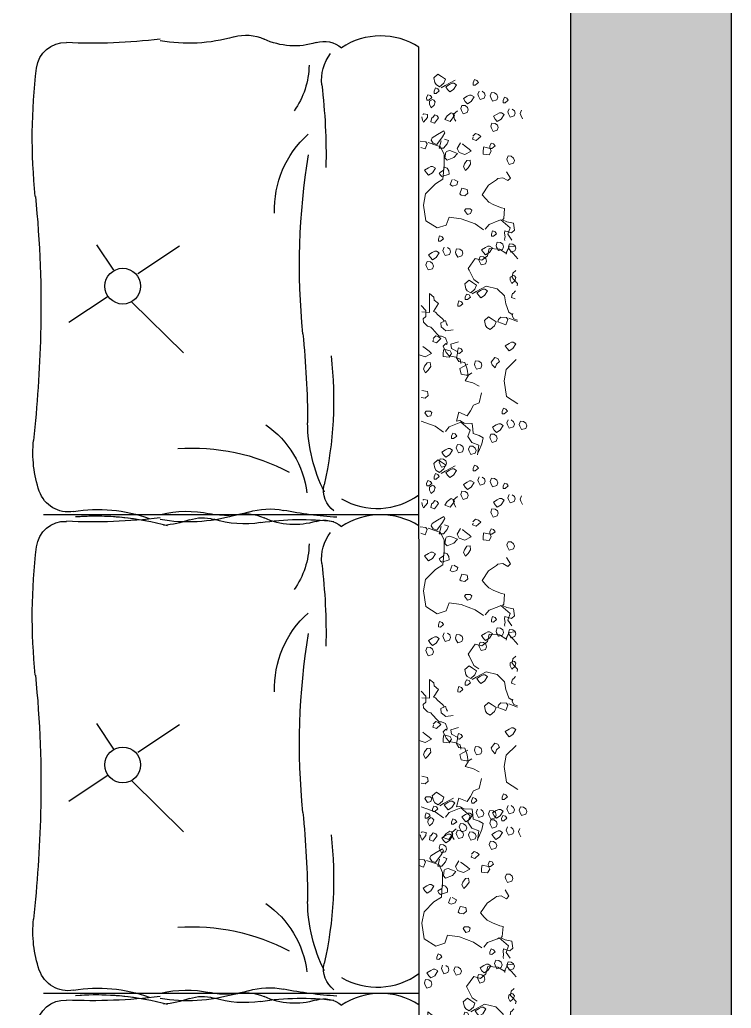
# Model space of a CAD drawing. Header units: millimetres. Extents: x 10088 to 21623, y -4423 to -852.
# Drawn here: x 12290 to 12400.7, y -3531.6 to -3377.9 of the extents above; entities that cross this region are included whole.
import ezdxf

# ---------------------------------------------------------------- set-up
doc = ezdxf.new("R2010")
doc.units = ezdxf.units.MM
doc.layers.add('bitki', color=85, linetype='Continuous', lineweight=5)
doc.layers.add('TEFRIS', color=11, linetype='Continuous')

# ---------------------------------------------------------------- blocks, each defined once
blk = doc.blocks.new('qwerty')
at = {"layer": 'TEFRIS'}
for p, q in [((12361.67, -3968.18), (12361.49, -3382.14)), ((12314.02, -3416.84), (12311.34, -3412.89)), ((12317.72, -3417.34), (12324.22, -3413.02)), ((12313.13, -3420.91), (12307.01, -3424.98)), ((12316.83, -3421.8), (12324.85, -3429.69)), ((12361.49, -3454.86), (12303.07, -3454.86)), ((12314.02, -3491.31), (12311.34, -3487.36)), ((12317.72, -3491.82), (12324.22, -3487.49)), ((12313.13, -3495.38), (12307.01, -3499.46)), ((12316.83, -3496.27), (12324.85, -3504.17)), ((12361.49, -3529.33), (12303.07, -3529.33))]:
    blk.add_line(p, q, dxfattribs=at)
for centre in [(12315.39, -3419.31), (12315.39, -3493.78)]:
    blk.add_circle(centre, 2.78, dxfattribs=at)
for centre, start, end in [((12355.53, -3391.37), 57.2053, 123.6969), ((12354.99, -3442.9), 239.7434, 306.235), ((12355.53, -3465.85), 57.2053, 123.6969), ((12354.99, -3517.37), 239.7434, 306.235), ((12355.53, -3540.32), 57.2053, 123.6969)]:
    blk.add_arc(centre, 10.99, start, end, dxfattribs=at)
at = {"layer": 'TEFRIS', "extrusion": (0, 0, -1)}
for centre, major_axis, start_param, end_param in [((12310.68, -3293.38), (62.32, -62.32), 0.665575, 0.831163), ((12310.68, -3293.38), (62.32, -62.32), 0.665575, 0.831163), ((12325.58, -3355.63), (-18.31, -18.31), -1.064515, -0.615573), ((12325.58, -3355.63), (-18.31, -18.31), -1.064515, -0.615573), ((12334.56, -3386.99), (4.76, -4.76), 3.647874, 4.359688), ((12342.14, -3370.6), (-8.01, -8.01), -1.084927, -0.352701), ((12346.72, -3385.43), (-2.97, -2.97), 2.056666, 3.059343), ((12346.72, -3385.43), (-2.97, -2.97), 2.056666, 3.059343), ((12306.44, -3385.92), (-3.18, -3.18), 0.905677, 2.401959), ((12306.44, -3385.92), (-3.18, -3.18), 0.905677, 2.401959), ((12353, -3387.21), (-4.71, -4.71), 0.668584, 1.443981), ((12353, -3387.21), (-4.71, -4.71), 0.668584, 1.443981), ((12391.23, -3396.17), (-63.58, -63.58), 0.683132, 0.905677), ((12391.23, -3396.17), (-63.58, -63.58), 0.683132, 0.905677), ((12331.7, -3384.69), (-8.98, -8.98), 3.946004, 4.543731), ((12331.7, -3384.69), (-8.98, -8.98), 3.946004, 4.543731), ((12252.15, -3399.04), (-67.09, -67.09), 3.810177, 3.946004), ((12252.15, -3399.04), (-67.09, -67.09), 3.810177, 3.946004), ((12354.67, -3407.37), (-11.07, -11.07), 0.748432, 1.62766), ((12354.67, -3407.37), (-11.07, -11.07), 0.748432, 1.62766), ((12449.78, -3416.16), (-75.57, -75.57), 0.686581, 0.947828), ((12449.78, -3416.16), (-75.57, -75.57), 0.686581, 0.947828), ((12136.14, -3422.34), (-117.75, -117.75), 3.824725, 3.953997), ((12136.14, -3422.34), (-117.75, -117.75), 3.824725, 3.953997), ((12088.17, -3421.05), (-151.68, -151.68), 3.953997, 4.030913), ((12088.17, -3421.05), (-151.68, -151.68), 3.953997, 4.030913), ((12192.19, -3441.7), (107.47, -107.47), 5.39897, 5.490234), ((12192.19, -3441.7), (107.47, -107.47), 5.39897, 5.490234), ((12288.99, -3437.06), (41.88, -41.88), 5.381164, 5.721904), ((12288.99, -3437.06), (41.88, -41.88), 5.381164, 5.721904), ((12329.12, -3453.23), (-10.62, -10.62), 2.960497, 3.810368), ((12329.12, -3453.23), (-10.62, -10.62), 2.960497, 3.810368), ((12368.45, -3440.37), (-17.17, -17.17), 0.317053, 0.777845), ((12368.45, -3440.37), (-17.17, -17.17), 0.317053, 0.777845), ((12319.91, -3445.22), (-13.08, -13.08), 0.455228, 0.889321), ((12326.25, -3476.44), (22.59, -22.59), 3.854976, 4.416834), ((12326.25, -3476.44), (22.59, -22.59), 3.854976, 4.416834), ((12350.56, -3451.1), (2.77, -2.77), 1.40983, 2.580311), ((12350.56, -3451.1), (2.77, -2.77), 1.40983, 2.580311), ((12306.92, -3449.67), (3.37, -3.37), 0.615821, 2.026025), ((12311.59, -3476.95), (-16.2, -16.2), 2.186617, 2.709174), ((12311.59, -3476.95), (-16.2, -16.2), 2.186617, 2.709174), ((12311.22, -3497.12), (29.75, -29.75), 3.851843, 4.195455), ((12311.22, -3497.12), (29.75, -29.75), 3.851843, 4.111431), ((12325.58, -3430.1), (-18.31, -18.31), -1.064515, -0.615573), ((12325.58, -3430.1), (-18.31, -18.31), -1.064515, -0.615573), ((12325.31, -3471.7), (-12.28, -12.28), 2.122496, 2.56636), ((12325.31, -3471.7), (-12.28, -12.28), 2.122496, 2.56636), ((12331.43, -3443.03), (-8.46, -8.46), -1.085078, -0.575233), ((12331.43, -3443.03), (-8.46, -8.46), -1.085078, -0.575233), ((12334.56, -3461.46), (4.76, -4.76), 3.647874, 4.359688), ((12338.23, -3465.04), (7.83, -7.83), 3.627311, 4.128365), ((12338.23, -3465.04), (7.83, -7.83), 3.627311, 4.128365), ((12352.1, -3397.08), (-41.21, -41.21), -0.727305, -0.584024), ((12352.1, -3397.08), (-41.21, -41.21), -0.727305, -0.584024), ((12306.44, -3460.39), (-3.18, -3.18), 0.905677, 2.401959), ((12306.44, -3460.39), (-3.18, -3.18), 0.905677, 2.401959), ((12310.68, -3367.85), (62.32, -62.32), 0.665575, 0.831163), ((12310.68, -3367.85), (62.32, -62.32), 0.665575, 0.831163), ((12320.6, -3440.9), (11.07, -11.07), 0.446542, 0.713367), ((12320.6, -3440.9), (11.07, -11.07), 0.446542, 0.713367), ((12327.8, -3461.34), (-4.25, -4.25), 2.017338, 2.649595), ((12327.8, -3461.34), (-4.25, -4.25), 2.017338, 2.649595), ((12334.32, -3439.78), (11.67, -11.67), 0.63134, 1.078798), ((12334.32, -3439.78), (11.67, -11.67), 0.63134, 1.078798), ((12343.15, -3496.66), (-29.03, -29.03), 2.202136, 2.480397), ((12343.15, -3496.66), (-29.03, -29.03), 2.202136, 2.480397), ((12342.14, -3445.07), (-8.01, -8.01), -1.084927, -0.352701), ((12346.72, -3459.91), (-2.97, -2.97), 2.056666, 3.059343), ((12346.72, -3459.91), (-2.97, -2.97), 2.056666, 3.059343), ((12353, -3461.68), (-4.71, -4.71), 0.668584, 1.443981), ((12353, -3461.68), (-4.71, -4.71), 0.668584, 1.443981), ((12331.7, -3459.16), (-8.98, -8.98), 3.946004, 4.543731), ((12331.7, -3459.16), (-8.98, -8.98), 3.946004, 4.543731), ((12391.23, -3470.64), (-63.58, -63.58), 0.683132, 0.905677), ((12391.23, -3470.64), (-63.58, -63.58), 0.683132, 0.905677), ((12252.15, -3473.52), (-67.09, -67.09), 3.810177, 3.946004), ((12252.15, -3473.52), (-67.09, -67.09), 3.810177, 3.946004), ((12354.67, -3481.84), (-11.07, -11.07), 0.748432, 1.62766), ((12354.67, -3481.84), (-11.07, -11.07), 0.748432, 1.62766), ((12449.78, -3490.64), (-75.57, -75.57), 0.686581, 0.947828), ((12449.78, -3490.64), (-75.57, -75.57), 0.686581, 0.947828), ((12136.14, -3496.82), (-117.75, -117.75), 3.824725, 3.953997), ((12136.14, -3496.82), (-117.75, -117.75), 3.824725, 3.953997), ((12192.19, -3516.17), (107.47, -107.47), 5.39897, 5.490234), ((12192.19, -3516.17), (107.47, -107.47), 5.39897, 5.490234), ((12088.17, -3495.52), (-151.68, -151.68), 3.953997, 4.030913), ((12088.17, -3495.52), (-151.68, -151.68), 3.953997, 4.030913), ((12288.99, -3511.53), (41.88, -41.88), 5.381164, 5.721904), ((12288.99, -3511.53), (41.88, -41.88), 5.381164, 5.721904), ((12368.45, -3514.84), (-17.17, -17.17), 0.317053, 0.777845), ((12368.45, -3514.84), (-17.17, -17.17), 0.317053, 0.777845), ((12329.12, -3527.71), (-10.62, -10.62), 2.960497, 3.810368), ((12329.12, -3527.71), (-10.62, -10.62), 2.960497, 3.810368), ((12319.91, -3519.69), (-13.08, -13.08), 0.455228, 0.889321), ((12326.25, -3550.91), (22.59, -22.59), 3.854976, 4.416834), ((12326.25, -3550.91), (22.59, -22.59), 3.854976, 4.416834), ((12306.92, -3524.15), (3.37, -3.37), 0.615821, 2.026025), ((12350.56, -3525.57), (2.77, -2.77), 1.40983, 2.580311), ((12350.56, -3525.57), (2.77, -2.77), 1.40983, 2.580311), ((12311.59, -3551.42), (-16.2, -16.2), 2.186617, 2.709174), ((12311.59, -3551.42), (-16.2, -16.2), 2.186617, 2.709174), ((12325.31, -3546.18), (-12.28, -12.28), 2.122496, 2.56636), ((12325.31, -3546.18), (-12.28, -12.28), 2.122496, 2.56636), ((12338.23, -3539.51), (7.83, -7.83), 3.627311, 4.128365), ((12338.23, -3539.51), (7.83, -7.83), 3.627311, 4.128365), ((12352.1, -3471.56), (-41.21, -41.21), -0.727305, -0.584024), ((12352.1, -3471.56), (-41.21, -41.21), -0.727305, -0.584024), ((12306.44, -3534.86), (-3.18, -3.18), 0.905677, 2.401959), ((12306.44, -3534.86), (-3.18, -3.18), 0.905677, 2.401959), ((12310.68, -3442.33), (62.32, -62.32), 0.665575, 0.831163), ((12310.68, -3442.33), (62.32, -62.32), 0.665575, 0.831163), ((12311.22, -3571.59), (29.75, -29.75), 3.851843, 4.195455), ((12311.22, -3571.59), (29.75, -29.75), 3.851843, 4.111431), ((12325.58, -3504.58), (-18.31, -18.31), -1.064515, -0.615573), ((12325.58, -3504.58), (-18.31, -18.31), -1.064515, -0.615573), ((12320.6, -3515.37), (11.07, -11.07), 0.446542, 0.713367), ((12320.6, -3515.37), (11.07, -11.07), 0.446542, 0.713367), ((12327.8, -3535.81), (-4.25, -4.25), 2.017338, 2.649595), ((12327.8, -3535.81), (-4.25, -4.25), 2.017338, 2.649595), ((12331.43, -3517.5), (-8.46, -8.46), -1.085078, -0.575233), ((12331.43, -3517.5), (-8.46, -8.46), -1.085078, -0.575233), ((12334.32, -3514.26), (11.67, -11.67), 0.63134, 1.078798), ((12334.32, -3514.26), (11.67, -11.67), 0.63134, 1.078798), ((12334.56, -3535.94), (4.76, -4.76), 3.647874, 4.359688), ((12343.15, -3571.13), (-29.03, -29.03), 2.202136, 2.480397), ((12343.15, -3571.13), (-29.03, -29.03), 2.202136, 2.480397), ((12342.14, -3519.54), (-8.01, -8.01), -1.084927, -0.352701), ((12346.72, -3534.38), (-2.97, -2.97), 2.056666, 3.059343), ((12346.72, -3534.38), (-2.97, -2.97), 2.056666, 3.059343)]:
    blk.add_ellipse(centre, major_axis=major_axis, ratio=1, start_param=start_param, end_param=end_param, dxfattribs=at)
blk = doc.blocks.new('khkjfd')
at = {"layer": 'bitki', "ltscale": 2}
for p, q in [((10064.36, -3806.21), (10061.28, -3807.87)), ((10063.43, -3807.18), (10062.64, -3807.57)), ((10063.95, -3807.18), (10063.43, -3807.18)), ((10064.8, -3807.69), (10063.95, -3807.18)), ((10070.38, -3806.07), (10070.01, -3807.08)), ((10070.01, -3807.08), (10070.03, -3807.76)), ((10071.19, -3806.36), (10070.38, -3806.07)), ((10070.66, -3807.8), (10071.61, -3807)), ((10071.61, -3807), (10071.19, -3806.36)), ((10058.24, -3808.67), (10057.87, -3809.68)), ((10057.87, -3809.68), (10057.88, -3810.36)), ((10059.04, -3808.96), (10058.24, -3808.67)), ((10058.51, -3810.4), (10059.46, -3809.59)), ((10059.46, -3809.59), (10059.04, -3808.96)), ((10061.28, -3807.87), (10060.06, -3808.62)), ((10062.64, -3807.57), (10061.46, -3808.29)), ((10061.46, -3808.29), (10062.05, -3809.17)), ((10062.05, -3809.17), (10062.7, -3809.89)), ((10062.7, -3809.89), (10063.87, -3809.17)), ((10063.87, -3809.17), (10064.8, -3807.69)), ((10070.03, -3807.76), (10070.66, -3807.8)), ((10071.82, -3809.63), (10071.45, -3810.65)), ((10073.54, -3810.26), (10072.83, -3809.72)), ((10073.78, -3811.02), (10073.54, -3810.26)), ((10075.67, -3810.11), (10075.3, -3811.13)), ((10076.68, -3810.19), (10075.67, -3810.11)), ((10075.67, -3810.11), (10075.67, -3810.11)), ((10077.39, -3810.74), (10076.68, -3810.19)), ((10055.89, -3810.77), (10055.52, -3811.78)), ((10055.52, -3811.78), (10055.53, -3812.46)), ((10055.53, -3812.46), (10056.17, -3812.5)), ((10056.69, -3811.06), (10055.89, -3810.77)), ((10056.17, -3812.5), (10057.11, -3811.69)), ((10057.11, -3811.69), (10056.69, -3811.06)), ((10057.88, -3810.36), (10058.51, -3810.4)), ((10068.12, -3811.27), (10066.95, -3812)), ((10066.95, -3812), (10067.54, -3812.88)), ((10067.54, -3812.88), (10068.19, -3813.6)), ((10068.91, -3810.89), (10068.12, -3811.27)), ((10068.19, -3813.6), (10069.36, -3812.88)), ((10069.43, -3810.89), (10068.91, -3810.89)), ((10069.36, -3812.88), (10070.29, -3811.4)), ((10070.29, -3811.4), (10069.43, -3810.89)), ((10071.45, -3810.65), (10071.64, -3811.2)), ((10071.64, -3811.2), (10072.16, -3812.25)), ((10072.16, -3812.25), (10073.47, -3811.87)), ((10073.47, -3811.87), (10073.78, -3811.02)), ((10075.3, -3811.13), (10075.49, -3811.68)), ((10075.49, -3811.68), (10076.01, -3812.73)), ((10076.01, -3812.73), (10077.32, -3812.35)), ((10077.32, -3812.35), (10077.63, -3811.5)), ((10077.63, -3811.5), (10077.39, -3810.74)), ((10079.72, -3811.58), (10079.35, -3812.59)), ((10079.35, -3812.59), (10079.36, -3813.27)), ((10079.36, -3813.27), (10080, -3813.31)), ((10080.52, -3811.87), (10079.72, -3811.58)), ((10080, -3813.31), (10080.94, -3812.5)), ((10080.94, -3812.5), (10080.52, -3811.87)), ((10063.2, -3816.45), (10061.96, -3817.34)), ((10063.77, -3816.66), (10063.2, -3816.45)), ((10065.15, -3815.8), (10063.82, -3816.94)), ((10066.5, -3814.09), (10066.13, -3815.11)), ((10066.13, -3815.11), (10066.32, -3815.66)), ((10066.32, -3815.66), (10066.84, -3816.71)), ((10067.51, -3814.18), (10066.5, -3814.09)), ((10066.5, -3814.09), (10066.5, -3814.09)), ((10066.84, -3816.71), (10068.15, -3816.33)), ((10068.22, -3814.72), (10067.51, -3814.18)), ((10068.15, -3816.33), (10068.46, -3815.48)), ((10068.46, -3815.48), (10068.22, -3814.72)), ((10078.25, -3816.4), (10077.46, -3816.78)), ((10078.77, -3816.4), (10078.25, -3816.4)), ((10079.63, -3816.9), (10078.77, -3816.4)), ((10081.16, -3815.14), (10080.79, -3816.15)), ((10080.79, -3816.15), (10080.98, -3816.7)), ((10082.88, -3815.77), (10082.17, -3815.22)), ((10083.12, -3816.53), (10082.88, -3815.77)), ((10085.01, -3815.62), (10084.64, -3816.63)), ((10085.01, -3815.62), (10085.01, -3815.62)), ((10054.02, -3817.64), (10054.28, -3818.69)), ((10054.28, -3818.69), (10054.59, -3819.28)), ((10054.62, -3816.71), (10054.3, -3816.88)), ((10054.59, -3819.28), (10055.75, -3817.89)), ((10055.83, -3816.96), (10054.62, -3816.71)), ((10055.75, -3817.89), (10055.83, -3816.96)), ((10057.09, -3817.86), (10056.86, -3819.21)), ((10056.86, -3819.21), (10058, -3819.63)), ((10058.04, -3817.05), (10057.32, -3817.94)), ((10058, -3819.63), (10059.26, -3817.98)), ((10058.84, -3817.35), (10058.04, -3817.05)), ((10059.26, -3817.98), (10058.84, -3817.35)), ((10061.96, -3817.34), (10061.16, -3818.48)), ((10061.16, -3818.48), (10062.3, -3818.9)), ((10062.3, -3818.9), (10062.88, -3819.11)), ((10062.88, -3819.11), (10064.19, -3817.29)), ((10064.19, -3817.29), (10063.77, -3816.66)), ((10063.82, -3816.94), (10064.19, -3818.42)), ((10064.19, -3818.42), (10064.61, -3819.05)), ((10077.46, -3816.78), (10076.29, -3817.5)), ((10076.29, -3817.5), (10076.87, -3818.39)), ((10076.87, -3818.39), (10077.52, -3819.1)), ((10077.52, -3819.1), (10078.7, -3818.38)), ((10078.7, -3818.38), (10079.63, -3816.9)), ((10080.98, -3816.7), (10081.5, -3817.76)), ((10081.5, -3817.76), (10082.81, -3817.37)), ((10082.81, -3817.37), (10083.12, -3816.53)), ((10084.64, -3816.63), (10084.83, -3817.18)), ((10084.83, -3817.18), (10085.35, -3818.24)), ((10060.9, -3822.03), (10058.94, -3823.13)), ((10061.2, -3822.62), (10060.9, -3822.03)), ((10075.84, -3819.6), (10075.47, -3820.61)), ((10075.47, -3820.61), (10075.66, -3821.16)), ((10075.66, -3821.16), (10076.18, -3822.22)), ((10076.85, -3819.68), (10075.84, -3819.6)), ((10075.84, -3819.6), (10075.84, -3819.6)), ((10076.18, -3822.22), (10077.49, -3821.83)), ((10077.56, -3820.23), (10076.85, -3819.68)), ((10077.49, -3821.83), (10077.8, -3820.99)), ((10077.8, -3820.99), (10077.56, -3820.23)), ((10055.24, -3825.42), (10053.47, -3825.26)), ((10055.66, -3826.06), (10055.24, -3825.42)), ((10058.71, -3826.6), (10055.96, -3825.59)), ((10057.26, -3824.15), (10056.98, -3824.91)), ((10056.98, -3824.91), (10057.57, -3825.8)), ((10058.94, -3823.13), (10057.26, -3824.15)), ((10058.72, -3826.22), (10060.48, -3823.89)), ((10060.02, -3825.16), (10059.44, -3827.44)), ((10060.48, -3823.89), (10061.2, -3822.62)), ((10062.28, -3825.03), (10061.13, -3824.61)), ((10061.91, -3826.04), (10062.28, -3825.03)), ((10070.05, -3824.03), (10069.84, -3824.63)), ((10069.84, -3824.63), (10070.98, -3825.05)), ((10070.75, -3822.85), (10069.92, -3823.7)), ((10071.66, -3823.18), (10070.75, -3822.85)), ((10070.98, -3825.05), (10072.38, -3823.73)), ((10072.38, -3823.73), (10071.66, -3823.18)), ((10053.69, -3827.16), (10055.07, -3827.66)), ((10055.07, -3827.66), (10055.66, -3826.06)), ((10057.57, -3825.8), (10058.72, -3826.22)), ((10059.86, -3827.02), (10058.71, -3826.6)), ((10059.44, -3827.44), (10060.74, -3827.44)), ((10060.96, -3829.34), (10059.86, -3827.02)), ((10060.74, -3827.44), (10061.91, -3826.04)), ((10061.47, -3828.66), (10061.22, -3830.39)), ((10062.69, -3828.15), (10061.56, -3828.41)), ((10064.07, -3828.65), (10062.69, -3828.15)), ((10065.1, -3829.03), (10064.07, -3828.65)), ((10066.05, -3825.73), (10065.03, -3827.47)), ((10065.03, -3827.47), (10065.6, -3828.73)), ((10065.6, -3828.73), (10067.44, -3829.41)), ((10066.79, -3826.2), (10066.56, -3826.11)), ((10067.5, -3826.74), (10066.79, -3826.2)), ((10067.44, -3829.41), (10069.4, -3828.3)), ((10068.72, -3827.67), (10067.5, -3826.74)), ((10069.4, -3828.3), (10068.72, -3827.67)), ((10073.1, -3828.5), (10073.08, -3829.26)), ((10073.19, -3827.19), (10073.1, -3828.5)), ((10075.3, -3827.48), (10073.25, -3827.03)), ((10074.96, -3829.47), (10075.62, -3828.37)), ((10075.57, -3825.8), (10075.2, -3826.82)), ((10075.2, -3826.82), (10075.21, -3827.49)), ((10075.21, -3827.49), (10075.85, -3827.53)), ((10075.62, -3828.37), (10075.3, -3827.48)), ((10076.38, -3826.09), (10075.57, -3825.8)), ((10075.85, -3827.53), (10076.8, -3826.73)), ((10076.8, -3826.73), (10076.38, -3826.09)), ((10060.94, -3832.59), (10060.96, -3829.34)), ((10061.22, -3830.39), (10061.87, -3831.11)), ((10061.87, -3831.11), (10064.01, -3830.26)), ((10064.01, -3830.26), (10065.1, -3829.03)), ((10068.06, -3831.26), (10067.28, -3832.32)), ((10069.02, -3831.13), (10068.06, -3831.26)), ((10069.22, -3832.36), (10069.02, -3831.13)), ((10073.08, -3829.26), (10074.96, -3829.47)), ((10080.86, -3829.84), (10080.49, -3830.86)), ((10080.49, -3830.86), (10080.68, -3831.41)), ((10080.68, -3831.41), (10081.2, -3832.46)), ((10081.87, -3829.92), (10080.86, -3829.84)), ((10080.86, -3829.84), (10080.86, -3829.84)), ((10082.58, -3830.47), (10081.87, -3829.92)), ((10082.51, -3832.08), (10082.82, -3831.23)), ((10082.82, -3831.23), (10082.58, -3830.47)), ((10056.06, -3833.49), (10054.89, -3834.21)), ((10054.89, -3834.21), (10055.47, -3835.1)), ((10056.85, -3833.11), (10056.06, -3833.49)), ((10057.37, -3833.11), (10056.85, -3833.11)), ((10057.3, -3835.09), (10058.23, -3833.61)), ((10058.23, -3833.61), (10057.37, -3833.11)), ((10060.7, -3834.32), (10059.52, -3835.05)), ((10060.6, -3837.07), (10060.77, -3834.83)), ((10061.07, -3833.31), (10060.7, -3834.32)), ((10060.77, -3834.83), (10060.94, -3832.59)), ((10061.87, -3833.6), (10061.07, -3833.31)), ((10062.46, -3834.49), (10061.87, -3833.6)), ((10062.49, -3835.46), (10062.46, -3834.49)), ((10067.28, -3832.32), (10066.97, -3833.17)), ((10066.97, -3833.17), (10067.58, -3834.35)), ((10067.58, -3834.35), (10068.41, -3833.5)), ((10068.41, -3833.5), (10069.22, -3832.36)), ((10080.4, -3834.75), (10081.63, -3836.77)), ((10081.2, -3832.46), (10082.51, -3832.08)), ((10055.47, -3835.1), (10056.12, -3835.81)), ((10056.12, -3835.81), (10057.3, -3835.09)), ((10058.26, -3838.51), (10060.6, -3837.07)), ((10059.46, -3835.21), (10059.88, -3835.85)), ((10059.88, -3835.85), (10060.28, -3836.18)), ((10060.28, -3836.18), (10062.49, -3835.46)), ((10063.44, -3837.15), (10062.85, -3838.75)), ((10065.27, -3837.82), (10063.96, -3837.15)), ((10064.9, -3838.83), (10065.27, -3837.82)), ((10077.25, -3837.24), (10074.79, -3838.89)), ((10077.7, -3836.83), (10077.25, -3837.24)), ((10079.21, -3836.67), (10077.7, -3836.83)), ((10080.82, -3837.51), (10079.21, -3836.67)), ((10081.63, -3836.77), (10080.82, -3837.51)), ((10055.18, -3841.6), (10058.26, -3838.51)), ((10062.85, -3838.75), (10063.59, -3839.22)), ((10063.59, -3839.22), (10064.9, -3838.83)), ((10066.47, -3839.89), (10065.82, -3841.66)), ((10068.17, -3840.22), (10066.47, -3839.89)), ((10068.37, -3841.44), (10068.17, -3840.22)), ((10074.79, -3838.89), (10072.79, -3841.95)), ((10054.54, -3845.11), (10055.18, -3841.6)), ((10065.82, -3841.66), (10066.22, -3842)), ((10066.22, -3842), (10067.43, -3842.25)), ((10067.43, -3842.25), (10068.37, -3841.44)), ((10072.79, -3841.95), (10073.95, -3843.21)), ((10073.95, -3843.21), (10074.86, -3844.21)), ((10055.24, -3849.97), (10054.54, -3845.11)), ((10067.77, -3846.3), (10067.32, -3846.81)), ((10067.32, -3846.81), (10068.19, -3847.99)), ((10069.07, -3846.3), (10067.77, -3846.3)), ((10069.58, -3846.68), (10069.07, -3846.3)), ((10069.21, -3847.69), (10069.58, -3846.68)), ((10074.86, -3844.21), (10076.47, -3845.06)), ((10076.47, -3845.06), (10078.8, -3845.97)), ((10078.8, -3845.97), (10079.8, -3846.15)), ((10079.8, -3846.15), (10079.55, -3849.31)), ((10058.83, -3852.24), (10055.24, -3849.97)), ((10062.53, -3848.89), (10061.63, -3851.35)), ((10066.25, -3849.39), (10062.53, -3848.89)), ((10070.61, -3850.99), (10066.25, -3849.39)), ((10068.19, -3847.99), (10069.21, -3847.69)), ((10078.01, -3849.95), (10074.97, -3851.14)), ((10078.62, -3849.7), (10078.01, -3849.95)), ((10081.49, -3852.18), (10078.62, -3849.7)), ((10079.55, -3849.31), (10079.1, -3849.73)), ((10079.1, -3849.73), (10080.46, -3850.31)), ((10061.63, -3851.35), (10058.83, -3852.24)), ((10073.2, -3852.8), (10070.61, -3850.99)), ((10074.97, -3851.14), (10073.76, -3852.6)), ((10076.06, -3853.1), (10075.69, -3854.11)), ((10076.86, -3853.39), (10076.06, -3853.1)), ((10079.91, -3853.14), (10079.77, -3853.88)), ((10080.88, -3853.47), (10079.91, -3853.14)), ((10080.46, -3850.31), (10082.52, -3850.74)), ((10080.75, -3854.21), (10081.49, -3852.18)), ((10082.84, -3852.9), (10081.94, -3853.72)), ((10082.52, -3850.74), (10082.84, -3852.9)), ((10059.55, -3854.65), (10059.18, -3855.67)), ((10059.18, -3855.67), (10059.19, -3856.34)), ((10059.19, -3856.34), (10059.82, -3856.39)), ((10060.35, -3854.95), (10059.55, -3854.65)), ((10059.82, -3856.39), (10060.77, -3855.58)), ((10060.77, -3855.58), (10060.35, -3854.95)), ((10075.69, -3854.11), (10075.7, -3854.79)), ((10075.7, -3854.79), (10076.34, -3854.83)), ((10076.34, -3854.83), (10077.28, -3854.02)), ((10077.28, -3854.02), (10076.86, -3853.39)), ((10079.77, -3853.88), (10079.93, -3854.96)), ((10079.93, -3854.96), (10079.78, -3855.71)), ((10079.78, -3855.71), (10079.9, -3856.09)), ((10082.03, -3856.03), (10080.75, -3854.21)), ((10081.94, -3853.72), (10080.88, -3853.47)), ((10058.08, -3859.48), (10057.29, -3859.86)), ((10058.6, -3859.47), (10058.08, -3859.48)), ((10059.45, -3859.98), (10058.6, -3859.47)), ((10060.98, -3858.22), (10060.61, -3859.23)), ((10060.61, -3859.23), (10060.8, -3859.78)), ((10062.7, -3858.85), (10061.99, -3858.3)), ((10062.95, -3859.61), (10062.7, -3858.85)), ((10064.83, -3858.7), (10064.46, -3859.71)), ((10065.84, -3858.78), (10064.83, -3858.7)), ((10064.83, -3858.7), (10064.83, -3858.7)), ((10066.56, -3859.32), (10065.84, -3858.78)), ((10066.8, -3860.08), (10066.56, -3859.32)), ((10073.8, -3858.3), (10072.63, -3859.02)), ((10072.63, -3859.02), (10073.21, -3859.91)), ((10074.59, -3857.92), (10073.8, -3858.3)), ((10075.03, -3858.61), (10074.43, -3860.85)), ((10075.11, -3857.92), (10074.59, -3857.92)), ((10078.15, -3858.81), (10075.03, -3858.61)), ((10075.04, -3859.9), (10075.97, -3858.42)), ((10075.97, -3858.42), (10075.11, -3857.92)), ((10077.49, -3856.66), (10077.12, -3857.68)), ((10077.12, -3857.68), (10077.31, -3858.22)), ((10077.31, -3858.22), (10077.84, -3859.28)), ((10078.51, -3856.74), (10077.49, -3856.66)), ((10077.49, -3856.66), (10077.49, -3856.66)), ((10077.84, -3859.28), (10079.15, -3858.9)), ((10078.15, -3858.81), (10080.19, -3860.04)), ((10079.22, -3857.29), (10078.51, -3856.74)), ((10079.15, -3858.9), (10079.46, -3858.05)), ((10079.46, -3858.05), (10079.22, -3857.29)), ((10080.19, -3860.04), (10081.19, -3858.11)), ((10080.45, -3859.69), (10080.96, -3858.61)), ((10080.96, -3858.61), (10082.12, -3859.87)), ((10081.35, -3857.14), (10080.98, -3858.15)), ((10080.98, -3858.15), (10081.17, -3858.7)), ((10081.17, -3858.7), (10081.69, -3859.76)), ((10081.19, -3858.11), (10083.01, -3857.89)), ((10082.36, -3857.22), (10081.35, -3857.14)), ((10081.35, -3857.14), (10081.35, -3857.14)), ((10081.69, -3859.76), (10083, -3859.37)), ((10083.07, -3857.77), (10082.36, -3857.22)), ((10083, -3859.37), (10083.31, -3858.53)), ((10083.31, -3858.53), (10083.07, -3857.77)), ((10057.29, -3859.86), (10056.11, -3860.58)), ((10056.11, -3860.58), (10056.7, -3861.47)), ((10056.7, -3861.47), (10057.35, -3862.18)), ((10057.35, -3862.18), (10058.52, -3861.46)), ((10058.52, -3861.46), (10059.45, -3859.98)), ((10060.8, -3859.78), (10061.33, -3860.84)), ((10061.33, -3860.84), (10062.64, -3860.45)), ((10062.64, -3860.45), (10062.95, -3859.61)), ((10064.46, -3859.71), (10064.65, -3860.26)), ((10064.65, -3860.26), (10065.18, -3861.31)), ((10065.18, -3861.31), (10066.49, -3860.93)), ((10066.49, -3860.93), (10066.8, -3860.08)), ((10070.65, -3861.73), (10068.43, -3864.81)), ((10072.74, -3862.29), (10070.65, -3861.73)), ((10072.18, -3861.12), (10071.8, -3862.13)), ((10071.8, -3862.13), (10071.99, -3862.68)), ((10073.19, -3861.2), (10072.18, -3861.12)), ((10072.18, -3861.12), (10072.18, -3861.12)), ((10074.43, -3860.85), (10072.74, -3862.29)), ((10073.9, -3861.75), (10073.19, -3861.2)), ((10073.21, -3859.91), (10073.86, -3860.62)), ((10073.83, -3863.35), (10074.14, -3862.51)), ((10073.86, -3860.62), (10075.04, -3859.9)), ((10074.14, -3862.51), (10073.9, -3861.75)), ((10080.31, -3860.43), (10080.45, -3859.69)), ((10082.12, -3859.87), (10082.42, -3860.21)), ((10082.42, -3860.21), (10083.88, -3861.8)), ((10055.66, -3862.68), (10055.29, -3863.69)), ((10055.29, -3863.69), (10055.48, -3864.24)), ((10055.48, -3864.24), (10056.01, -3865.3)), ((10056.67, -3862.76), (10055.66, -3862.68)), ((10055.66, -3862.68), (10055.66, -3862.68)), ((10056.01, -3865.3), (10057.32, -3864.91)), ((10057.38, -3863.31), (10056.67, -3862.76)), ((10057.32, -3864.91), (10057.63, -3864.07)), ((10057.63, -3864.07), (10057.38, -3863.31)), ((10068.43, -3864.81), (10068.74, -3865.4)), ((10068.74, -3865.4), (10070.19, -3868.31)), ((10071.99, -3862.68), (10072.52, -3863.74)), ((10072.52, -3863.74), (10073.83, -3863.35)), ((10083.25, -3865.44), (10082.35, -3866.26)), ((10068.72, -3868.5), (10067.39, -3869.64)), ((10069.78, -3869.17), (10068.72, -3868.5)), ((10070.19, -3868.31), (10071.76, -3869.4)), ((10081.56, -3867.52), (10081.48, -3868.45)), ((10081.48, -3868.45), (10082.01, -3869.5)), ((10082.41, -3866.97), (10081.56, -3867.52)), ((10082.01, -3869.5), (10082.95, -3868.7)), ((10082.35, -3866.26), (10082.09, -3867.61)), ((10082.09, -3867.61), (10082.69, -3868.27)), ((10082.87, -3867.13), (10082.41, -3866.97)), ((10082.69, -3868.27), (10082.69, -3868.27)), ((10082.69, -3868.27), (10083.85, -3869.53)), ((10083.32, -3867.68), (10082.87, -3867.13)), ((10082.95, -3868.7), (10083.32, -3867.68)), ((10067.39, -3869.64), (10067.76, -3871.12)), ((10067.76, -3871.12), (10068.18, -3871.75)), ((10068.18, -3871.75), (10069.24, -3872.43)), ((10069.24, -3872.43), (10070.56, -3871.28)), ((10071.03, -3870.01), (10069.78, -3869.17)), ((10070.56, -3871.28), (10071.03, -3870.01)), ((10074.03, -3870.33), (10070.95, -3871.98)), ((10072.31, -3871.68), (10071.13, -3872.4)), ((10073.1, -3871.3), (10072.31, -3871.68)), ((10073.62, -3871.29), (10073.1, -3871.3)), ((10073.54, -3873.28), (10074.47, -3871.8)), ((10074.47, -3871.8), (10073.62, -3871.29)), ((10077.51, -3871.12), (10074.03, -3870.33)), ((10079.8, -3873.39), (10077.51, -3871.12)), ((10083.14, -3871.74), (10082.43, -3872.63)), ((10083.85, -3869.53), (10083.71, -3870.27)), ((10056.43, -3878.54), (10056.39, -3872.67)), ((10056.39, -3872.67), (10057.75, -3873.78)), ((10057.75, -3873.78), (10057.86, -3874.67)), ((10057.86, -3874.67), (10059.22, -3875.78)), ((10065.56, -3874.88), (10065.19, -3875.9)), ((10066.36, -3875.17), (10065.56, -3874.88)), ((10067.91, -3872.78), (10067.54, -3873.79)), ((10067.54, -3873.79), (10067.55, -3874.47)), ((10067.55, -3874.47), (10068.19, -3874.51)), ((10068.71, -3873.07), (10067.91, -3872.78)), ((10068.19, -3874.51), (10069.13, -3873.71)), ((10069.13, -3873.71), (10068.71, -3873.07)), ((10070.95, -3871.98), (10069.73, -3872.73)), ((10071.13, -3872.4), (10071.72, -3873.29)), ((10071.72, -3873.29), (10072.37, -3874)), ((10072.37, -3874), (10073.54, -3873.28)), ((10080.21, -3875.84), (10079.8, -3873.39)), ((10082.2, -3872.54), (10081.96, -3873.9)), ((10081.96, -3873.9), (10083.11, -3874.32)), ((10053.78, -3876.32), (10055.24, -3877.91)), ((10055.24, -3877.91), (10055.26, -3879.73)), ((10059.22, -3875.78), (10057.66, -3878.23)), ((10065.19, -3875.9), (10065.2, -3876.57)), ((10065.2, -3876.57), (10065.84, -3876.61)), ((10065.84, -3876.61), (10066.78, -3875.81)), ((10066.78, -3875.81), (10066.36, -3875.17)), ((10081.07, -3878.46), (10080.21, -3875.84)), ((10054.07, -3878.37), (10056.43, -3878.54)), ((10055.26, -3879.73), (10054.45, -3880.48)), ((10054.45, -3880.48), (10054.55, -3881.49)), ((10057.66, -3878.23), (10058.31, -3878.44)), ((10058.31, -3878.44), (10059.03, -3879.26)), ((10059.03, -3879.26), (10060.39, -3880.37)), ((10060.39, -3880.37), (10061.1, -3881.19)), ((10061.4, -3880.97), (10061.66, -3882.02)), ((10074.82, -3879.91), (10073.49, -3881.06)), ((10075.87, -3880.59), (10074.82, -3879.91)), ((10077.13, -3881.43), (10075.87, -3880.59)), ((10077.93, -3880.67), (10077.65, -3881.43)), ((10078.58, -3879.95), (10077.93, -3880.67)), ((10080.34, -3880.11), (10078.58, -3879.95)), ((10080.17, -3882.35), (10080.76, -3880.74)), ((10080.76, -3880.74), (10080.34, -3880.11)), ((10083.81, -3881.28), (10081.06, -3880.28)), ((10082.15, -3879.18), (10081.07, -3878.46)), ((10082.37, -3878.84), (10082.09, -3879.6)), ((10082.09, -3879.6), (10082.68, -3880.48)), ((10082.68, -3880.48), (10083.82, -3880.9)), ((10054.55, -3881.49), (10055.76, -3882.81)), ((10055.76, -3882.81), (10056.82, -3883.06)), ((10056.82, -3883.06), (10057.37, -3883.66)), ((10057.37, -3883.66), (10058.83, -3885.25)), ((10061.1, -3881.19), (10059.94, -3881.78)), ((10059.94, -3881.78), (10060.09, -3883.04)), ((10060.09, -3883.04), (10061.46, -3884.23)), ((10061.46, -3884.23), (10063.76, -3883.96)), ((10061.66, -3882.02), (10061.97, -3882.61)), ((10073.49, -3881.06), (10073.86, -3882.54)), ((10073.86, -3882.54), (10074.28, -3883.17)), ((10074.28, -3883.17), (10075.34, -3883.84)), ((10075.34, -3883.84), (10076.66, -3882.7)), ((10076.66, -3882.7), (10077.13, -3881.43)), ((10077.65, -3881.43), (10078.8, -3881.85)), ((10078.8, -3881.85), (10080.17, -3882.35)), ((10057.64, -3886.97), (10057.42, -3887.57)), ((10058.33, -3885.79), (10057.5, -3886.64)), ((10059.25, -3886.12), (10058.33, -3885.79)), ((10058.57, -3887.99), (10059.96, -3886.67)), ((10058.83, -3885.25), (10059.44, -3885.91)), ((10059.96, -3886.67), (10059.25, -3886.12)), ((10059.44, -3885.91), (10060.11, -3885.91)), ((10060.11, -3885.91), (10061.41, -3886.43)), ((10061.41, -3886.43), (10061.87, -3887.84)), ((10055.09, -3889.68), (10054.38, -3889.14)), ((10056.31, -3890.61), (10055.09, -3889.68)), ((10057.42, -3887.57), (10058.57, -3887.99)), ((10061.51, -3888.17), (10060.62, -3888.99)), ((10060.62, -3888.99), (10061.63, -3891)), ((10060.78, -3890.13), (10060.69, -3891.44)), ((10062.88, -3890.42), (10060.84, -3889.97)), ((10061.82, -3888.5), (10061.51, -3888.17)), ((10061.87, -3887.84), (10061.82, -3888.5)), ((10065.43, -3887.66), (10063.06, -3888.4)), ((10063.06, -3888.4), (10063.22, -3889.74)), ((10063.22, -3889.74), (10065.19, -3890.77)), ((10065.45, -3889.53), (10065.08, -3890.54)), ((10066.25, -3889.82), (10065.45, -3889.53)), ((10066.67, -3890.45), (10066.25, -3889.82)), ((10081.16, -3888.18), (10079.99, -3888.9)), ((10079.99, -3888.9), (10080.58, -3889.78)), ((10080.58, -3889.78), (10081.23, -3890.5)), ((10081.95, -3887.79), (10081.16, -3888.18)), ((10081.23, -3890.5), (10082.4, -3889.78)), ((10082.48, -3887.79), (10081.95, -3887.79)), ((10082.4, -3889.78), (10083.33, -3888.3)), ((10083.33, -3888.3), (10082.48, -3887.79)), ((10053.19, -3891.67), (10055.02, -3892.35)), ((10055.02, -3892.35), (10056.99, -3891.24)), ((10056.99, -3891.24), (10056.31, -3890.61)), ((10060.69, -3891.44), (10060.67, -3892.2)), ((10060.67, -3892.2), (10062.55, -3892.41)), ((10061.63, -3891), (10062.54, -3891.99)), ((10062.54, -3891.99), (10064.6, -3892.43)), ((10062.55, -3892.41), (10063.21, -3891.31)), ((10063.21, -3891.31), (10062.88, -3890.42)), ((10064.6, -3892.43), (10065.96, -3893.01)), ((10065.19, -3890.77), (10064.79, -3892.64)), ((10064.79, -3892.64), (10065.55, -3893.82)), ((10065.08, -3890.54), (10065.09, -3891.22)), ((10065.09, -3891.22), (10065.73, -3891.26)), ((10065.73, -3891.26), (10066.67, -3890.45)), ((10065.96, -3893.01), (10066.13, -3894.37)), ((10076.72, -3892.5), (10075.65, -3894.02)), ((10077.64, -3892.83), (10076.72, -3892.5)), ((10078.2, -3893.8), (10077.64, -3892.83)), ((10080.28, -3896.29), (10083.36, -3893.2)), ((10054.87, -3895.26), (10054.56, -3896.11)), ((10054.56, -3896.11), (10055.17, -3897.29)), ((10055.65, -3894.2), (10054.87, -3895.26)), ((10056.6, -3894.07), (10055.65, -3894.2)), ((10056, -3896.44), (10056.81, -3895.3)), ((10056.81, -3895.3), (10056.6, -3894.07)), ((10065.55, -3893.82), (10067.42, -3894.05)), ((10066.98, -3895.38), (10065.9, -3896)), ((10065.9, -3896), (10066.3, -3897.71)), ((10068.3, -3894.65), (10066.98, -3895.38)), ((10067.42, -3894.05), (10068.16, -3896.14)), ((10068.16, -3896.14), (10068.41, -3898.28)), ((10070.74, -3893.57), (10070.37, -3894.58)), ((10070.37, -3894.58), (10070.56, -3895.13)), ((10070.56, -3895.13), (10071.08, -3896.19)), ((10071.75, -3893.65), (10070.74, -3893.57)), ((10070.74, -3893.57), (10070.74, -3893.57)), ((10071.08, -3896.19), (10072.39, -3895.8)), ((10072.46, -3894.2), (10071.75, -3893.65)), ((10072.39, -3895.8), (10072.7, -3894.96)), ((10072.7, -3894.96), (10072.46, -3894.2)), ((10075.65, -3894.02), (10075.89, -3894.78)), ((10075.89, -3894.78), (10076.82, -3895.79)), ((10076.82, -3895.79), (10077.25, -3894.61)), ((10077.25, -3894.61), (10078.2, -3893.8)), ((10079.65, -3899.8), (10080.28, -3896.29)), ((10055.17, -3897.29), (10056, -3896.44)), ((10066.3, -3897.71), (10067.78, -3898.06)), ((10068.41, -3898.28), (10067.48, -3899.75)), ((10067.78, -3898.06), (10068.54, -3897.98)), ((10068.54, -3897.98), (10069.62, -3897.35)), ((10067.48, -3899.75), (10068.62, -3900.07)), ((10068.62, -3900.07), (10069.89, -3900.37)), ((10069.89, -3900.37), (10071.86, -3901.41)), ((10080.34, -3904.65), (10079.65, -3899.8)), ((10053.8, -3904.94), (10055.01, -3905.19)), ((10055.75, -3903.16), (10054.06, -3902.83)), ((10055.01, -3905.19), (10055.96, -3904.38)), ((10055.96, -3904.38), (10055.75, -3903.16)), ((10072.6, -3903.5), (10071.87, -3906.67)), ((10083.94, -3906.93), (10080.34, -3904.65)), ((10070.1, -3907.33), (10069.21, -3909.16)), ((10071.87, -3906.67), (10070.1, -3907.33)), ((10079.42, -3908.32), (10079.05, -3909.33)), ((10080.22, -3908.61), (10079.42, -3908.32)), ((10080.64, -3909.24), (10080.22, -3908.61)), ((10055.35, -3909.24), (10054.91, -3909.75)), ((10054.91, -3909.75), (10055.78, -3910.93)), ((10056.65, -3909.24), (10055.35, -3909.24)), ((10055.78, -3910.93), (10056.79, -3910.63)), ((10057.17, -3909.62), (10056.65, -3909.24)), ((10056.79, -3910.63), (10057.17, -3909.62)), ((10065.57, -3909.59), (10064.78, -3912.31)), ((10068.15, -3910.64), (10065.57, -3909.59)), ((10069.21, -3909.16), (10068.15, -3910.64)), ((10079.05, -3909.33), (10079.06, -3910.01)), ((10079.06, -3910.01), (10079.7, -3910.05)), ((10079.7, -3910.05), (10080.64, -3909.24)), ((10058.19, -3913.93), (10053.83, -3912.33)), ((10060.78, -3915.74), (10058.19, -3913.93)), ((10062.56, -3914.08), (10061.34, -3915.54)), ((10065.6, -3912.89), (10062.56, -3914.08)), ((10064.78, -3912.31), (10065.87, -3912.18)), ((10066.21, -3912.64), (10065.6, -3912.89)), ((10065.87, -3912.18), (10067.19, -3912.93)), ((10069.07, -3915.12), (10066.21, -3912.64)), ((10067.19, -3912.93), (10069.67, -3913.09)), ((10069.67, -3913.09), (10069.87, -3914.79)), ((10069.87, -3914.79), (10070.03, -3916.13)), ((10077.16, -3913.52), (10075.99, -3914.24)), ((10075.99, -3914.24), (10076.57, -3915.13)), ((10077.95, -3913.14), (10077.16, -3913.52)), ((10078.47, -3913.14), (10077.95, -3913.14)), ((10078.4, -3915.12), (10079.33, -3913.64)), ((10079.33, -3913.64), (10078.47, -3913.14)), ((10080.85, -3911.88), (10080.48, -3912.9)), ((10080.48, -3912.9), (10080.67, -3913.45)), ((10080.67, -3913.45), (10081.2, -3914.5)), ((10081.2, -3914.5), (10082.51, -3914.12)), ((10082.58, -3912.51), (10081.87, -3911.96)), ((10082.51, -3914.12), (10082.82, -3913.27)), ((10082.82, -3913.27), (10082.58, -3912.51)), ((10084.71, -3912.36), (10084.34, -3913.37)), ((10084.34, -3913.37), (10084.52, -3913.92)), ((10084.52, -3913.92), (10085.05, -3914.98)), ((10085.72, -3912.44), (10084.71, -3912.36)), ((10084.71, -3912.36), (10084.71, -3912.36)), ((10085.05, -3914.98), (10086.36, -3914.59)), ((10086.43, -3912.99), (10085.72, -3912.44)), ((10086.36, -3914.59), (10086.67, -3913.75)), ((10086.67, -3913.75), (10086.43, -3912.99)), ((10063.64, -3916.04), (10063.27, -3917.05)), ((10063.27, -3917.05), (10063.29, -3917.73)), ((10063.29, -3917.73), (10063.92, -3917.77)), ((10064.45, -3916.33), (10063.64, -3916.04)), ((10063.92, -3917.77), (10064.87, -3916.96)), ((10064.87, -3916.96), (10064.45, -3916.33)), ((10068.33, -3917.15), (10069.07, -3915.12)), ((10069.62, -3918.97), (10068.33, -3917.15)), ((10070.03, -3916.13), (10071.84, -3916.83)), ((10071.84, -3916.83), (10073.15, -3917.49)), ((10073.15, -3917.49), (10072.75, -3919.35)), ((10075.54, -3916.34), (10075.16, -3917.36)), ((10075.16, -3917.36), (10075.35, -3917.9)), ((10075.35, -3917.9), (10075.88, -3918.96)), ((10076.55, -3916.42), (10075.54, -3916.34)), ((10075.54, -3916.34), (10075.54, -3916.34)), ((10077.26, -3916.97), (10076.55, -3916.42)), ((10076.57, -3915.13), (10077.22, -3915.85)), ((10077.19, -3918.57), (10077.5, -3917.73)), ((10077.22, -3915.85), (10078.4, -3915.12)), ((10077.5, -3917.73), (10077.26, -3916.97)), ((10062.18, -3920.86), (10061.39, -3921.24)), ((10062.7, -3920.86), (10062.18, -3920.86)), ((10063.55, -3921.36), (10062.7, -3920.86)), ((10065.08, -3919.6), (10064.71, -3920.62)), ((10064.71, -3920.62), (10064.9, -3921.16)), ((10066.09, -3919.68), (10065.08, -3919.6)), ((10065.08, -3919.6), (10065.08, -3919.6)), ((10066.8, -3920.23), (10066.09, -3919.68)), ((10066.73, -3921.83), (10067.04, -3920.99)), ((10067.04, -3920.99), (10066.8, -3920.23)), ((10068.93, -3920.08), (10068.56, -3921.09)), ((10069.94, -3920.16), (10068.93, -3920.08)), ((10068.93, -3920.08), (10068.93, -3920.08)), ((10071.8, -3919.76), (10069.62, -3918.97)), ((10070.65, -3920.71), (10069.94, -3920.16)), ((10070.9, -3921.47), (10070.65, -3920.71)), ((10071.32, -3922.85), (10071.8, -3919.76)), ((10072.75, -3919.35), (10071.79, -3921.64)), ((10075.88, -3918.96), (10077.19, -3918.57)), ((10059.76, -3924.06), (10059.39, -3925.07)), ((10060.77, -3924.14), (10059.76, -3924.06)), ((10059.76, -3924.06), (10059.76, -3924.06)), ((10061.39, -3921.24), (10060.21, -3921.96)), ((10060.21, -3921.96), (10060.8, -3922.85)), ((10060.8, -3922.85), (10061.45, -3923.56)), ((10061.45, -3923.56), (10062.62, -3922.84)), ((10062.62, -3922.84), (10063.55, -3921.36)), ((10064.9, -3921.16), (10065.42, -3922.22)), ((10065.42, -3922.22), (10066.73, -3921.83)), ((10068.56, -3921.09), (10068.75, -3921.64)), ((10068.75, -3921.64), (10069.28, -3922.7)), ((10069.28, -3922.7), (10070.59, -3922.31)), ((10070.59, -3922.31), (10070.9, -3921.47)), ((10071.79, -3921.64), (10071.38, -3922.49)), ((10059.39, -3925.07), (10059.58, -3925.62)), ((10059.58, -3925.62), (10060.1, -3926.68)), ((10060.1, -3926.68), (10061.42, -3926.29)), ((10061.48, -3924.69), (10060.77, -3924.14)), ((10061.42, -3926.29), (10061.72, -3925.45)), ((10061.72, -3925.45), (10061.48, -3924.69))]:
    blk.add_line(p, q, dxfattribs=at)
for points in [[(10058.09, -3807.01), (10058.51, -3807.64), (10059.56, -3808.31), (10060.89, -3807.17), (10061.36, -3805.9), (10060.1, -3805.06), (10059.05, -3804.38), (10057.72, -3805.53)], [(10056.46, -3812.83), (10056.38, -3813.76), (10056.9, -3814.82), (10057.85, -3814.01), (10058.22, -3813), (10057.77, -3812.45), (10057.31, -3812.28)]]:
    blk.add_lwpolyline(points, close=True, dxfattribs=at)

msp = doc.modelspace()

# ---------------------------------------------------------------- hatches: boundary and pattern name
h = msp.add_hatch()
h.set_pattern_fill('ANSI33', color=256, scale=3)
h.set_pattern_definition([(45, (10285.36, -6373.43), (-13.47038, 13.47038), []), (45, (10298.831, -6373.43), (-13.47038, 13.47038), [9.525, -4.7625])])
h.paths.add_polyline_path([(11568.71, -3567.19), (11561.71, -3567.19), (11561.71, -3415.19), (11301.71, -3415.19), (11301.71, -2915.19), (12362.71, -2915.19), (12362.71, -3314.19), (12375.71, -3314.19), (12375.71, -3568.19), (12367.71, -3568.19), (12367.71, -3986.19), (12380.71, -3986.19), (12380.71, -4274.19), (12400.71, -4274.19), (12400.71, -2895.19), (11281.71, -2895.19), (11281.71, -3435.19), (11541.71, -3435.19), (11542.2, -4260.49), (11568.71, -4260.49)])

# ---------------------------------------------------------------- linework, layer by layer
for p, q in [((12400.71, -2895.19), (12400.71, -4274.19)), ((12375.71, -3314.19), (12375.71, -3568.19))]:
    msp.add_line(p, q)

# ---------------------------------------------------------------- block references
msp.add_blockref('qwerty', (-9.39, 0))
at = {"xscale": 0.5, "yscale": 0.5, "zscale": 0.5}
for p in [(7325.54, -1484.14), (7325.54, -1544.14), (7325.3, -1595.84)]:
    msp.add_blockref('khkjfd', p, dxfattribs=at)

doc.saveas('drawing.dxf')
